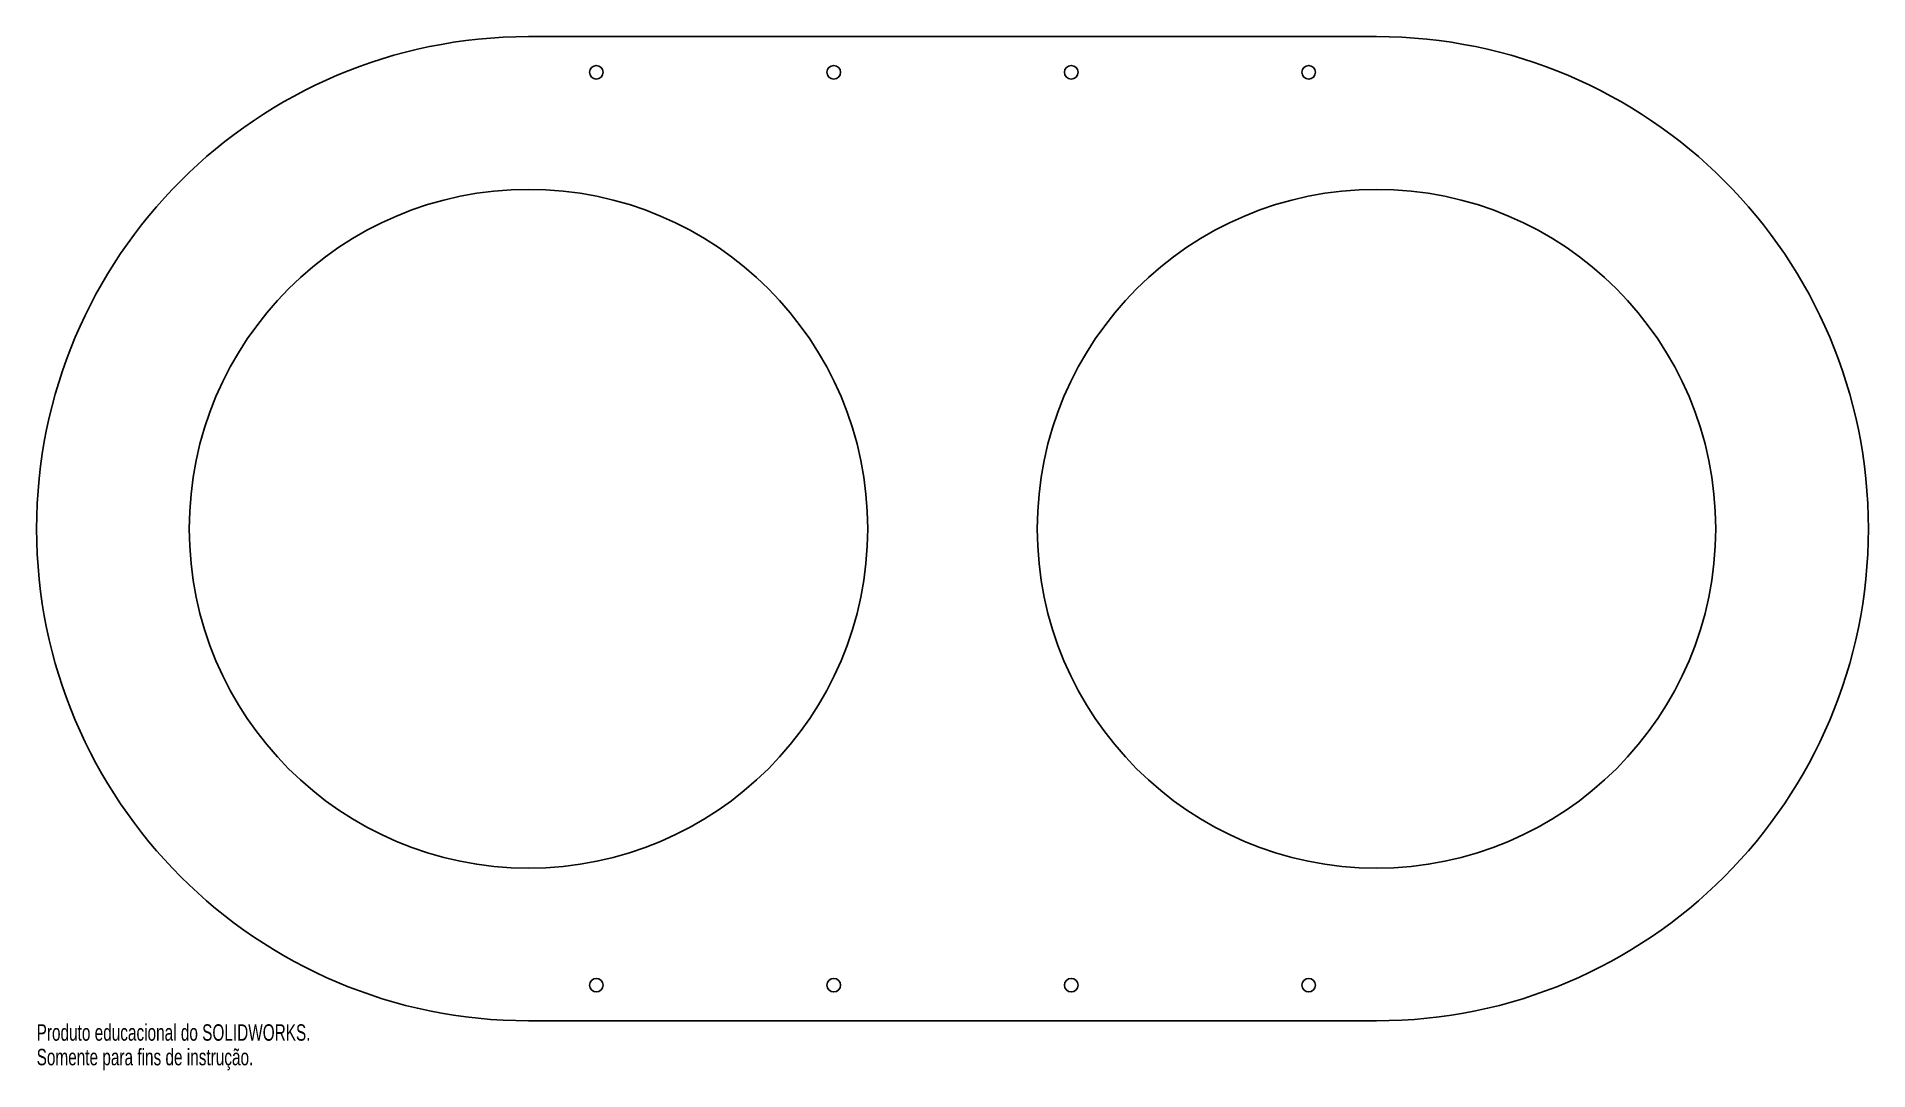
# Model space of a CAD drawing. Header units: millimetres. Extents: x -270 to 270, y -160 to 145.
import ezdxf

# ---------------------------------------------------------------- set-up
doc = ezdxf.new("R2010")
doc.units = ezdxf.units.MM
doc.styles.add('SLDTEXTSTYLE0', font='TXT', dxfattribs={"width": 0.7})

msp = doc.modelspace()

# ---------------------------------------------------------------- linework, layer by layer
at = {"color": 7, "linetype": 'Continuous', "lineweight": 25}
for p, q in [((-125, 145), (125, 145)), ((125, -145), (-125, -145))]:
    msp.add_line(p, q, dxfattribs=at)
for centre, radius in [((-105, 134.5), 2), ((-35, 134.5), 2), ((35, 134.5), 2), ((105, 134.5), 2), ((-125, 0), 100), ((125, 0), 100), ((-105, -134.5), 2), ((-35, -134.5), 2), ((35, -134.5), 2), ((105, -134.5), 2)]:
    msp.add_circle(centre, radius, dxfattribs=at)
for centre, start, end in [((-125, 0), 90, 270), ((125, 0), 270, 90)]:
    msp.add_arc(centre, 145, start, end, dxfattribs=at)

# ---------------------------------------------------------------- texts
at = {"color": 7, "linetype": 'Continuous', "char_height": 4.8336, "attachment_point": 1, "style": 'SLDTEXTSTYLE0'}
for s, insert in [('Produto educacional do SOLIDWORKS.', (-270, -146.02)), ('Somente para fins de instrução.', (-270, -153.27))]:
    msp.add_mtext(s, dxfattribs=dict(at, insert=insert))

doc.saveas('drawing.dxf')
